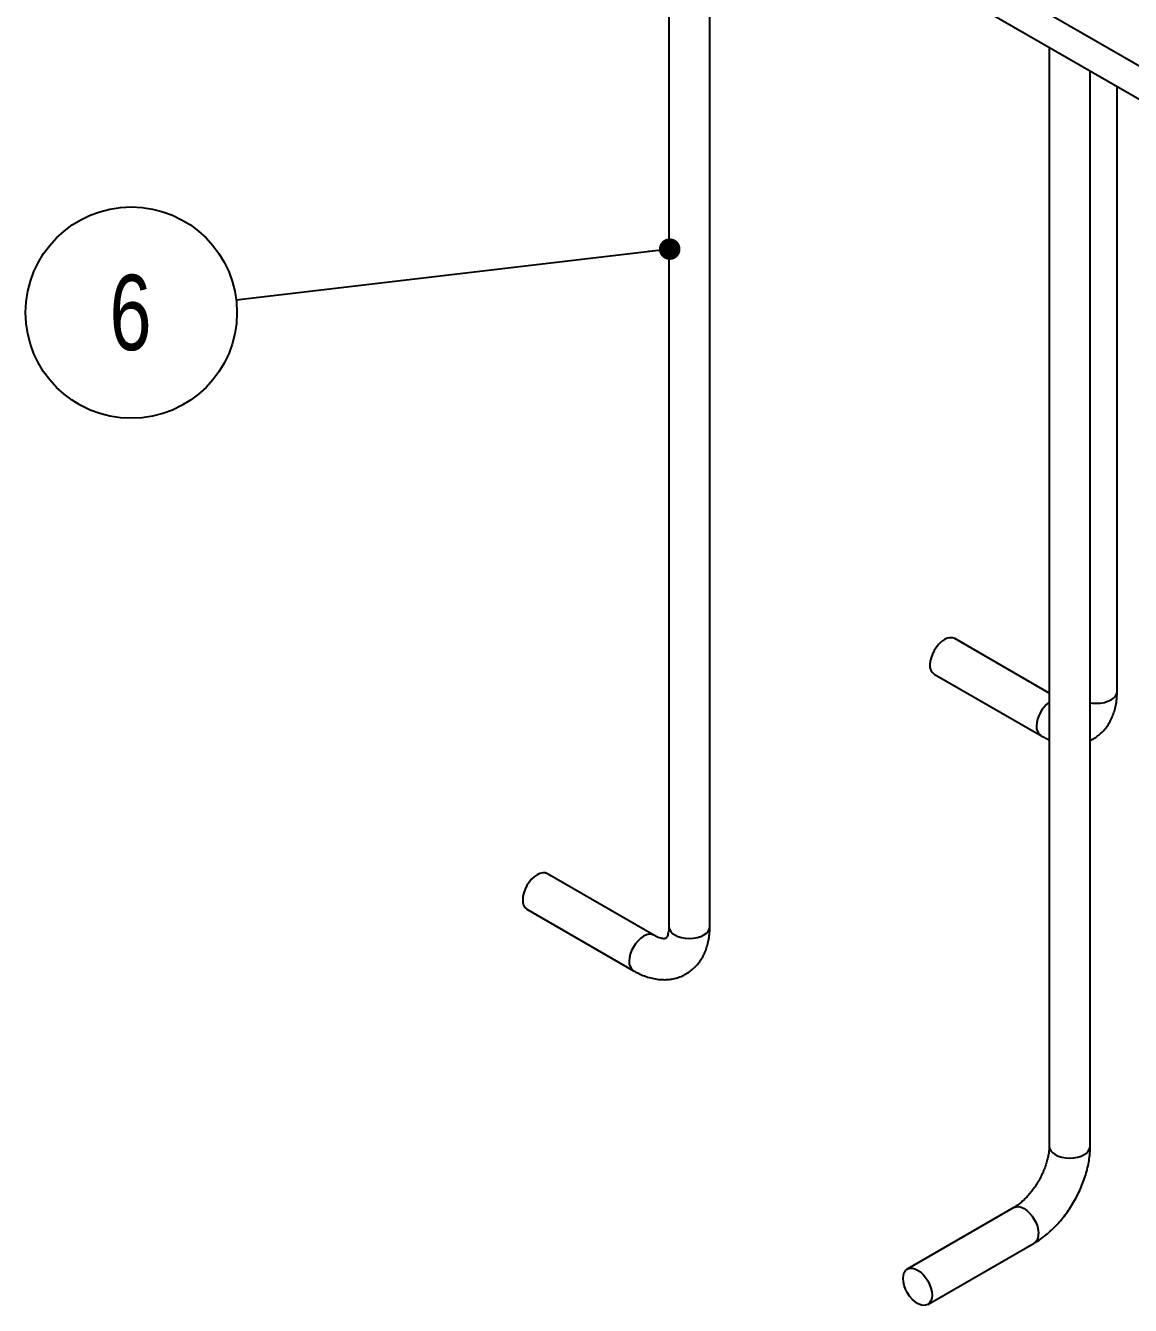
# Model space of a CAD drawing. Header units: millimetres. Extents: x -205 to 841, y 0 to 722.
# Drawn here: x 673.6 to 724.9, y 79.8 to 139.3 of the extents above; entities that cross this region are included whole.
import ezdxf

# ---------------------------------------------------------------- set-up
doc = ezdxf.new("R2010")
doc.units = ezdxf.units.MM
doc.layers.add('COTAS', color=1, linetype='Continuous')
doc.styles.add('SLDTEXTSTYLE0', font='TXT', dxfattribs={"width": 0.75})
doc.dimstyles.new('SLDDIMSTYLE1', dxfattribs={"dimtxt": 0.18, "dimasz": 1, "dimexe": 0, "dimexo": 0.0625, "dimgap": 0, "dimtad": 0, "dimtih": 1, "dimtoh": 1, "dimdec": 0, "dimrnd": 1e-09, "dimzin": 0, "dimdsep": 46, "dimtxsty": 'Standard', "dimblk1": 'DOT', "dimblk2": 'DOT', "dimsah": 1, "dimcen": 0.09, "dimadec": 0, "dimazin": 0, "dimtfac": 1, "dimtdec": 0, "dimtofl": 0, "dimtmove": 0, "dimatfit": 3, "dimldrblk": 'DOT', "dimfxl": 0, "dimfrac": 2, "dimtolj": 1, "dimtzin": 0, "dimarcsym": 0})

# ---------------------------------------------------------------- blocks, each defined once
blk = doc.blocks.new('SW_NOTE_5')
at = {"layer": 'COTAS', "color": 0}
blk.add_circle((-4.878, -0.575), 4.912, dxfattribs=at)
at = {"layer": 'COTAS', "color": 0, "insert": (-4.913, 1.184), "char_height": 3.5, "attachment_point": 2, "style": 'SLDTEXTSTYLE0'}
blk.add_mtext('6', dxfattribs=at)
blk = doc.blocks.new('_DOT')
at = {"color": 0, "linetype": 'ByBlock', "lineweight": -2}
blk.add_line((-0.5, 0), (-1, 0), dxfattribs=at)
at = {"color": 0, "linetype": 'ByBlock', "const_width": 0.5}
blk.add_lwpolyline([(-0.25, 0, 1), (0.25, 0, 1)], format="xyb", close=True, dxfattribs=at)

msp = doc.modelspace()

# ---------------------------------------------------------------- linework, layer by layer
at = {"color": 7, "linetype": 'Continuous', "lineweight": 25}
for p, q in [((691.5374, 156.9528), (741.0349, 128.3785)), ((691.5374, 155.3981), (741.0349, 126.8238)), ((703.4776, 148.5052), (703.4776, 97.4402)), ((705.3816, 97.4402), (705.3816, 147.406)), ((721.1552, 138.3001), (721.1552, 87.2351)), ((723.0592, 87.2351), (723.0592, 137.2009)), ((724.3092, 108.3669), (724.3092, 136.4793)), ((721.1552, 108.2877), (716.7621, 110.8238)), ((715.8102, 109.1749), (720.76, 106.3174)), ((702.7842, 97.0397), (697.8345, 99.8971)), ((696.8825, 98.2482), (701.8323, 95.3907)), ((719.51, 84.3854), (714.5602, 81.5279)), ((715.5121, 79.879), (720.4619, 82.7364))]:
    msp.add_line(p, q, dxfattribs=at)
at = {"color": 7, "linetype": 'Continuous', "lineweight": 25, "flags": 128}
for points in [[(716.7621, 110.8238), (716.6602, 110.8616), (716.5438, 110.8662), (716.4175, 110.8376), (716.2862, 110.7767), (716.1548, 110.6859), (716.0286, 110.5688), (715.9122, 110.4298), (715.8102, 110.2742), (715.7265, 110.1081), (715.6643, 109.9378), (715.6259, 109.7699), (715.613, 109.6107)], [(697.8345, 99.8971), (697.7325, 99.9349), (697.6161, 99.9395), (697.4898, 99.9109), (697.3585, 99.85), (697.2272, 99.7592), (697.1009, 99.6421), (696.9845, 99.5031), (696.8825, 99.3475), (696.7988, 99.1814), (696.7366, 99.0111), (696.6983, 98.8431), (696.6853, 98.684)], [(715.7093, 80.3148), (715.6964, 80.1707), (715.6581, 80.0469), (715.5959, 79.9485), (715.5122, 79.879), (715.4102, 79.8412), (715.2938, 79.8366), (715.1675, 79.8652), (715.0362, 79.9261), (714.9048, 80.0169), (714.7786, 80.134), (714.6622, 80.273), (714.5602, 80.4286), (714.4765, 80.5947), (714.4143, 80.765), (714.3759, 80.9329), (714.363, 81.0921), (714.3759, 81.2362), (714.4143, 81.36), (714.4765, 81.4584), (714.5602, 81.5279), (714.6622, 81.5657), (714.7786, 81.5703), (714.9048, 81.5417), (715.0362, 81.4808), (715.1675, 81.39), (715.2938, 81.2729), (715.4102, 81.1339), (715.5122, 80.9783), (715.5959, 80.8122), (715.6581, 80.6419), (715.6964, 80.474), (715.7093, 80.3148)]]:
    msp.add_lwpolyline(points, dxfattribs=at)
at = {"color": 1, "linetype": 'Continuous', "lineweight": 25, "flags": 128}
for points in [[(723.0592, 107.845), (723.1715, 107.8279), (723.3572, 107.8173), (723.543, 107.8279), (723.7216, 107.8592), (723.8861, 107.91), (724.0304, 107.9783), (724.1488, 108.0616), (724.2368, 108.1566), (724.2909, 108.2597), (724.3092, 108.3669)], [(702.7823, 97.0408), (702.6822, 97.0774), (702.5659, 97.0821), (702.4396, 97.0534), (702.3083, 96.9925), (702.1769, 96.9018), (702.0506, 96.7847), (701.9343, 96.6456), (701.8323, 96.4901), (701.7485, 96.324), (701.6863, 96.1537), (701.648, 95.9857), (701.6351, 95.8266)], [(703.7564, 97.0516), (703.9007, 96.9833), (704.0653, 96.9325), (704.2438, 96.9012), (704.4296, 96.8906), (704.6153, 96.9012), (704.7939, 96.9325), (704.9585, 96.9833), (705.1027, 97.0516), (705.2211, 97.1349), (705.3091, 97.2299), (705.3633, 97.333), (705.3816, 97.4402)], [(721.1552, 87.2351), (721.1735, 87.1279), (721.2277, 87.0248), (721.3157, 86.9298), (721.4341, 86.8465), (721.5783, 86.7782), (721.7429, 86.7274), (721.9215, 86.6961), (722.1072, 86.6855), (722.293, 86.6961), (722.4716, 86.7274), (722.6361, 86.7782), (722.7804, 86.8465)], [(719.51, 84.3854), (719.6119, 84.4231), (719.7283, 84.4278), (719.8546, 84.3991), (719.9859, 84.3382), (720.1172, 84.2475), (720.2435, 84.1303), (720.3599, 83.9913), (720.4619, 83.8358), (720.5456, 83.6696), (720.6078, 83.4993), (720.6462, 83.3314), (720.6591, 83.1723)]]:
    msp.add_lwpolyline(points, dxfattribs=at)
at = {"color": 7, "linetype": 'Continuous', "lineweight": 25}
for centre in [(716.0659, 109.5531), (697.1382, 98.6264)]:
    msp.add_arc(centre, 0.4565, 172.74417, 235.943649, dxfattribs=at)
at = {"color": 1, "linetype": 'Continuous', "lineweight": 25}
for centre, radius, start, end in [((722.0435, 106.6801), 1.4826, 126.808672, 177.168916), ((721.0394, 106.7064), 0.479, 174.380385, 234.293199), ((703.954, 97.4877), 0.4788, 185.694799, 245.625342), ((702.1117, 95.7797), 0.479, 174.380385, 234.293199), ((722.5828, 87.2826), 0.4788, 294.374658, 354.305201), ((720.2062, 83.1146), 0.4565, 304.056351, 7.25583)]:
    msp.add_arc(centre, radius, start, end, dxfattribs=at)
at = {"color": 7, "linetype": 'Continuous', "lineweight": 25}
for points, knots in [([(723.0592, 106.0921), (723.0721, 106.0973), (723.1622, 106.1337), (723.3159, 106.2293), (723.5152, 106.3775), (723.6929, 106.5518), (723.8497, 106.7471), (723.9849, 106.9632), (724.0981, 107.1991), (724.1885, 107.4543), (724.2551, 107.7279), (724.2965, 108.0158), (724.3086, 108.2318), (724.3092, 108.3496), (724.3092, 108.3669)], [0, 0, 0, 0, 0.0154904, 0.1085045, 0.2007728, 0.2928469, 0.3855207, 0.4795496, 0.5755959, 0.6741482, 0.7754199, 0.879265, 0.9822795, 1, 1, 1, 1]), ([(720.76, 106.3174), (720.8113, 106.2885), (720.9412, 106.2153), (721.0745, 106.1576), (721.1552, 106.1228)], [0, 0, 0, 0, 0.3949067, 1, 1, 1, 1]), ([(701.8323, 95.3907), (701.8836, 95.362), (702.0285, 95.2811), (702.2718, 95.1705), (702.5617, 95.0701), (702.852, 95.0035), (703.1383, 94.9715), (703.4165, 94.9741), (703.6831, 95.0103), (703.9354, 95.0782), (704.1712, 95.1758), (704.389, 95.3009), (704.5873, 95.4513), (704.7652, 95.625), (704.922, 95.8204), (705.0573, 96.0365), (705.1704, 96.2724), (705.2608, 96.5276), (705.3274, 96.8012), (705.3688, 97.0891), (705.381, 97.3051), (705.3815, 97.4229), (705.3816, 97.4402)], [0, 0, 0, 0, 0.0322707, 0.0910105, 0.1496439, 0.2074626, 0.2639729, 0.3188582, 0.3720595, 0.4237465, 0.4742333, 0.5239065, 0.5731814, 0.6223525, 0.671844, 0.7220591, 0.7733515, 0.8259824, 0.8800654, 0.9355228, 0.9905366, 1, 1, 1, 1]), ([(703.4776, 97.4402), (703.4772, 97.4116), (703.476, 97.3292), (703.4637, 97.21), (703.4398, 97.0937), (703.4101, 97.0057), (703.3801, 96.9454), (703.3547, 96.91), (703.3379, 96.8944), (703.3308, 96.8901), (703.3179, 96.8844), (703.2848, 96.8781), (703.2296, 96.8776), (703.1508, 96.8881), (703.0487, 96.9156), (702.9254, 96.9631), (702.8315, 97.014), (702.7842, 97.0397)], [0, 0, 0, 0, 0.0341091, 0.0982944, 0.16212, 0.2261112, 0.2911623, 0.3591306, 0.4335571, 0.5230692, 0.6061787, 0.6776809, 0.7430335, 0.8051098, 0.870549, 0.9347764, 1, 1, 1, 1]), ([(721.1552, 87.2351), (721.1548, 87.2053), (721.1536, 87.1186), (721.1396, 86.9601), (721.1063, 86.757), (721.0545, 86.5407), (720.9842, 86.3154), (720.8956, 86.085), (720.7897, 85.8539), (720.6679, 85.6261), (720.5321, 85.4057), (720.3848, 85.1967), (720.2289, 85.0025), (720.0675, 84.8263), (719.9041, 84.6708), (719.7428, 84.5382), (719.6109, 84.4455), (719.5357, 84.4007), (719.51, 84.3854)], [0, 0, 0, 0, 0.033718, 0.09792615, 0.16285072, 0.22861761, 0.29514197, 0.36228954, 0.42990129, 0.49780735, 0.56583404, 0.63377989, 0.70144103, 0.76864842, 0.8352425, 0.90108414, 0.966075, 1, 1, 1, 1]), ([(720.4619, 82.7364), (720.5125, 82.7666), (720.6542, 82.851), (720.8813, 83.0104), (721.1394, 83.2199), (721.3871, 83.4515), (721.6229, 83.7026), (721.8453, 83.971), (722.053, 84.2545), (722.2449, 84.551), (722.4196, 84.8584), (722.5759, 85.1747), (722.7128, 85.4978), (722.8289, 85.8257), (722.9232, 86.1563), (722.9946, 86.4879), (723.0413, 86.8183), (723.058, 87.0669), (723.059, 87.2047), (723.0592, 87.2351)], [0, 0, 0, 0, 0.0352382, 0.0987123, 0.1620852, 0.2253199, 0.288338, 0.3511369, 0.4137587, 0.4762702, 0.5387509, 0.6012834, 0.6639311, 0.7267846, 0.7899314, 0.8534498, 0.9173943, 0.9817709, 1, 1, 1, 1])]:
    msp.add_open_spline(points, degree=3, knots=knots, dxfattribs=at)

# ---------------------------------------------------------------- block references
at = {"layer": 'COTAS'}
msp.add_blockref('SW_NOTE_5', (683.3749, 126.548), dxfattribs=at)

# ---------------------------------------------------------------- leaders
msp.add_leader([(703.5185, 128.9242), (683.3749, 126.548)], dimstyle='SLDDIMSTYLE1', dxfattribs=at)

doc.saveas('drawing.dxf')
